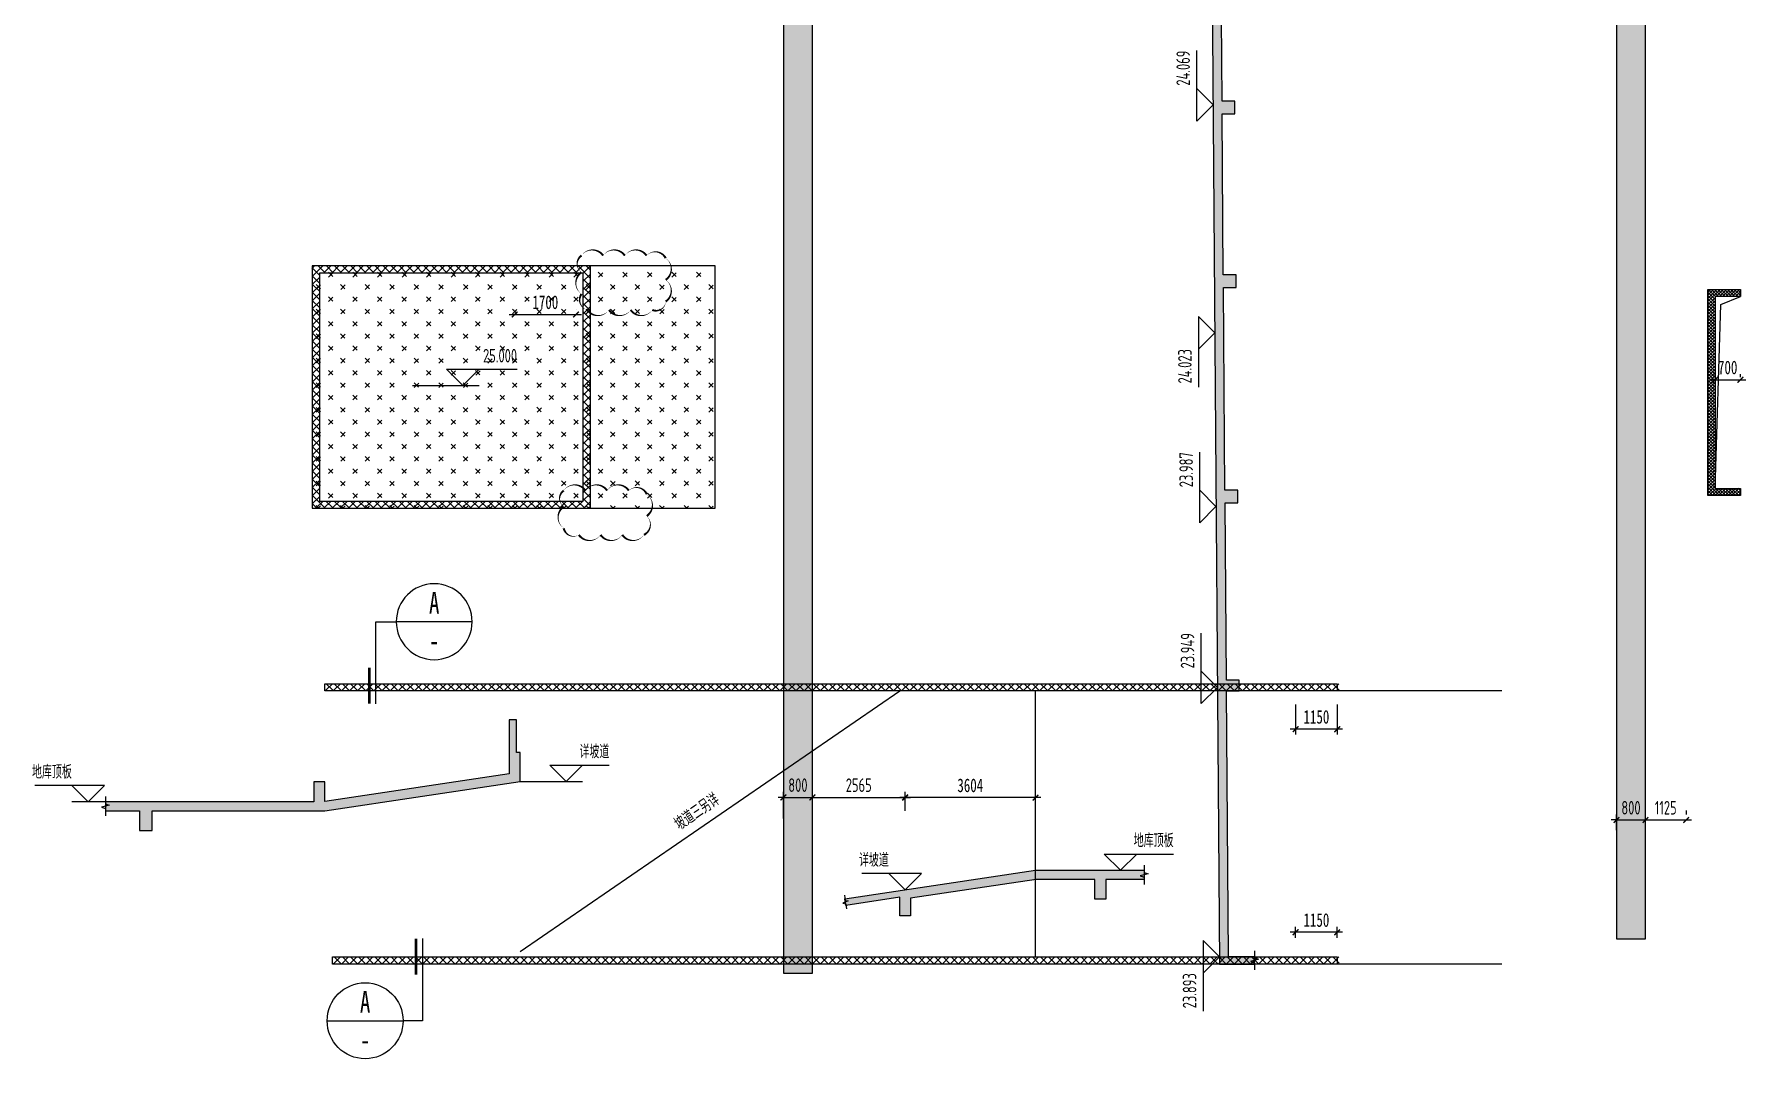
# Model space of a CAD drawing. Extents: x -302153 to 1239823, y 44204 to 1496698.
# Drawn here: x 948238 to 995574, y 789863 to 818179 of the extents above; entities that cross this region are included whole.
import ezdxf
from ezdxf.enums import TextEntityAlignment as Align

# ---------------------------------------------------------------- set-up
doc = ezdxf.new("R2010")
doc.units = 0
doc.header["$LTSCALE"] = 1500
doc.header["$MEASUREMENT"] = 0
doc.layers.get('0').update_dxf_attribs({"linetype": 'CONTINUOUS'})
doc.layers.get('Defpoints').update_dxf_attribs({"color": 2, "linetype": 'CONTINUOUS'})
doc.layers.add('HATCH', color=254, linetype='CONTINUOUS', lineweight=0)
for name, color, linetype in [('HATCH1', 181, 'CONTINUOUS'), ('S_HOLE', 201, 'CONTINUOUS'), ('S_HOLE_TEXT', 201, 'CONTINUOUS'), ('S_INDX', 11, 'CONTINUOUS'), ('S_PLAN_DIMS', 3, 'CONTINUOUS'), ('S_PLAN_THIN', 83, 'CONTINUOUS'), ('SD_DIMS', 3, 'CONTINUOUS'), ('SD_THIN', 83, 'CONTINUOUS'), ('SE_HACH', 253, 'CONTINUOUS'), ('后浇带', 7, 'CONTINUOUS')]:
    doc.layers.add(name, color=color, linetype=linetype)
doc.layers.add('校队', color=6, linetype='CONTINUOUS', plot=False)
doc.styles.add('TH-STYLE3', font='tssdeng.shx', dxfattribs={"width": 0.7, "bigfont": 'tssdchn.shx'})
doc.styles.add('TSSD_Dimension', font='', dxfattribs={"width": 0.7})
doc.styles.add('TSSD_Label', font='tssdeng.shx', dxfattribs={"width": 0.7, "bigfont": 'hztxt.shx'})
doc.styles.add('TSSD_Num', font='', dxfattribs={"width": 0.7, "bigfont": 'Hztxt.shx'})
doc.styles.get('TSSD_Dimension').set_extended_font_data('SimSun')
doc.styles.get('TSSD_Num').set_extended_font_data('SimSun')
doc.dimstyles.new('TSSD_150_150', dxfattribs={"dimtxt": 375, "dimasz": 150, "dimexe": 150, "dimexo": 375, "dimgap": 150, "dimtad": 1, "dimdec": 0, "dimzin": 0, "dimdsep": 46, "dimtxsty": 'TSSD_Dimension', "dimblk": 'ARCHTICK', "dimblk1": 'ARCHTICK', "dimblk2": 'ARCHTICK', "dimcen": 0, "dimdle": 150, "dimclrt": 7, "dimadec": 0, "dimazin": 0, "dimtfac": 1, "dimtdec": 0, "dimtix": 1, "dimtmove": 2, "dimatfit": 3, "dimfxl": 1, "dimtolj": 1, "dimtzin": 0, "dimarcsym": 0})

# ---------------------------------------------------------------- blocks, each defined once
blk = doc.blocks.new('_ArchTick')
at = {"color": 0, "const_width": 0.25}
blk.add_lwpolyline([(-0.53, -0.53), (0.53, 0.53)], dxfattribs=at)
blk = doc.blocks.new('*D17')
at = {"layer": 'Defpoints', "color": 0, "transparency": 16777216}
for p in [(983124, 800027), (984274, 800027), (983124, 798971)]:
    blk.add_point(p, dxfattribs=at)
at = {"layer": 'HATCH1', "color": 0, "lineweight": -2, "transparency": 16777216}
for p, q in [((983124, 799652), (983124, 798821)), ((984274, 799652), (984274, 798821)), ((984424, 798971), (982974, 798971))]:
    blk.add_line(p, q, dxfattribs=at)
at = {"layer": 'HATCH1', "color": 0, "lineweight": -2, "transparency": 16777216, "xscale": 150, "yscale": 150, "zscale": 150, "rotation": 180}
blk.add_blockref('_ArchTick', (983124, 798971), dxfattribs=at)
at = {"layer": 'HATCH1', "color": 0, "lineweight": -2, "transparency": 16777216, "xscale": 150, "yscale": 150, "zscale": 150}
blk.add_blockref('_ArchTick', (984274, 798971), dxfattribs=at)
at = {"layer": 'HATCH1', "color": 7, "transparency": 16777216, "insert": (983699, 799309), "char_height": 375, "attachment_point": 5, "style": 'TSSD_Dimension'}
blk.add_mtext('\\A1;1150', dxfattribs=at)
blk = doc.blocks.new('*D18')
at = {"layer": 'Defpoints', "color": 0, "transparency": 16777216}
for p in [(983124, 793357), (983124, 792827), (984274, 792827)]:
    blk.add_point(p, dxfattribs=at)
at = {"layer": 'HATCH1', "color": 0, "lineweight": -2, "transparency": 16777216}
for p, q in [((984424, 793357), (982974, 793357)), ((983124, 793202), (983124, 793507)), ((984274, 793202), (984274, 793507))]:
    blk.add_line(p, q, dxfattribs=at)
at = {"layer": 'HATCH1', "color": 0, "lineweight": -2, "transparency": 16777216, "xscale": 150, "yscale": 150, "zscale": 150, "rotation": 180}
blk.add_blockref('_ArchTick', (983124, 793357), dxfattribs=at)
at = {"layer": 'HATCH1', "color": 0, "lineweight": -2, "transparency": 16777216, "xscale": 150, "yscale": 150, "zscale": 150}
blk.add_blockref('_ArchTick', (984274, 793357), dxfattribs=at)
at = {"layer": 'HATCH1', "color": 7, "transparency": 16777216, "insert": (983699, 793694), "char_height": 375, "attachment_point": 5, "style": 'TSSD_Dimension'}
blk.add_mtext('\\A1;1150', dxfattribs=at)
blk = doc.blocks.new('*D91')
at = {"layer": 'Defpoints', "color": 0, "transparency": 16777216}
for p in [(995424, 808630), (994724, 808326), (995424, 808326)]:
    blk.add_point(p, dxfattribs=at)
at = {"layer": 'S_HOLE', "color": 0, "lineweight": -2, "transparency": 16777216}
for p, q in [((994724, 808630), (994574, 808630)), ((994724, 808701), (994724, 808780)), ((994724, 808630), (995424, 808630)), ((995424, 808701), (995424, 808780)), ((995424, 808630), (995574, 808630))]:
    blk.add_line(p, q, dxfattribs=at)
at = {"layer": 'S_HOLE', "color": 0, "lineweight": -2, "transparency": 16777216, "xscale": 150, "yscale": 150, "zscale": 150}
blk.add_blockref('_ArchTick', (994724, 808630), dxfattribs=at)
at = {"layer": 'S_HOLE', "color": 0, "lineweight": -2, "transparency": 16777216, "xscale": 150, "yscale": 150, "zscale": 150, "rotation": 180}
blk.add_blockref('_ArchTick', (995424, 808630), dxfattribs=at)
at = {"layer": 'S_HOLE', "color": 7, "transparency": 16777216, "insert": (995074, 808967), "char_height": 375, "attachment_point": 5, "style": 'TSSD_Dimension'}
blk.add_mtext('\\A1;700', dxfattribs=at)
blk = doc.blocks.new('*D113')
at = {"layer": 'Defpoints', "color": 0, "transparency": 16777216}
for p in [(963223, 810432), (961524, 810209), (963223, 810209)]:
    blk.add_point(p, dxfattribs=at)
at = {"layer": 'SD_DIMS', "color": 0, "lineweight": -2, "transparency": 16777216}
for p, q in [((961374, 810432), (963373, 810432)), ((961524, 810584), (961524, 810582)), ((963223, 810584), (963223, 810582))]:
    blk.add_line(p, q, dxfattribs=at)
at = {"layer": 'SD_DIMS', "color": 0, "lineweight": -2, "transparency": 16777216, "xscale": 150, "yscale": 150, "zscale": 150, "rotation": 180}
blk.add_blockref('_ArchTick', (961524, 810432), dxfattribs=at)
at = {"layer": 'SD_DIMS', "color": 0, "lineweight": -2, "transparency": 16777216, "xscale": 150, "yscale": 150, "zscale": 150}
blk.add_blockref('_ArchTick', (963223, 810432), dxfattribs=at)
at = {"layer": 'SD_DIMS', "color": 7, "transparency": 16777216, "insert": (962374, 810769), "char_height": 375, "attachment_point": 5, "style": 'TSSD_Dimension'}
blk.add_mtext('\\A1;1700', dxfattribs=at)
blk = doc.blocks.new('*D141')
at = {"layer": 'Defpoints', "color": 0, "transparency": 16777216}
for p in [(972324, 797080), (972324, 796338), (975928, 796338)]:
    blk.add_point(p, dxfattribs=at)
at = {"layer": 'SD_DIMS', "color": 0, "lineweight": -2, "transparency": 16777216}
for p, q in [((972324, 796713), (972324, 797230)), ((975928, 796713), (975928, 797230)), ((976078, 797080), (972174, 797080))]:
    blk.add_line(p, q, dxfattribs=at)
at = {"layer": 'SD_DIMS', "color": 0, "lineweight": -2, "transparency": 16777216, "xscale": 150, "yscale": 150, "zscale": 150, "rotation": 180}
blk.add_blockref('_ArchTick', (972324, 797080), dxfattribs=at)
at = {"layer": 'SD_DIMS', "color": 0, "lineweight": -2, "transparency": 16777216, "xscale": 150, "yscale": 150, "zscale": 150}
blk.add_blockref('_ArchTick', (975928, 797080), dxfattribs=at)
at = {"layer": 'SD_DIMS', "color": 7, "transparency": 16777216, "insert": (974126, 797417), "char_height": 375, "attachment_point": 5, "style": 'TSSD_Dimension'}
blk.add_mtext('\\A1;3604', dxfattribs=at)
blk = doc.blocks.new('ts_idx')
at = {"color": 0, "linetype": 'ByBlock', "lineweight": -2}
blk.add_line((-0.5, 0), (0.5, 0), dxfattribs=at)
blk.add_circle((0, 0), 0.5, dxfattribs=at)
at = {"color": 0, "linetype": 'ByBlock', "lineweight": -2, "style": 'TSSD_Num', "width": 0.7}
for tag, p in [('1', (0, 0.25)), ('A', (0, -0.25))]:
    blk.add_attdef(tag, text='', height=0.286, dxfattribs=at).set_placement(p, align=Align.MIDDLE_CENTER)
blk = doc.blocks.new('*D328')
at = {"layer": 'Defpoints', "color": 0, "transparency": 16777216}
for p in [(-207150, 2984), (-207150, 2793), (-208275, 2254)]:
    blk.add_point(p, dxfattribs=at)
at = {"layer": 'S_PLAN_DIMS', "color": 0, "lineweight": -2, "transparency": 16777216}
for p, q in [((-208425, 2984), (-207000, 2984)), ((-208275, 2704), (-208275, 3134)), ((-207150, 3243), (-207150, 3134))]:
    blk.add_line(p, q, dxfattribs=at)
at = {"layer": 'S_PLAN_DIMS', "color": 0, "lineweight": -2, "transparency": 16777216, "xscale": 150, "yscale": 150, "zscale": 150, "rotation": 180}
blk.add_blockref('_ArchTick', (-208275, 2984), dxfattribs=at)
at = {"layer": 'S_PLAN_DIMS', "color": 0, "lineweight": -2, "transparency": 16777216, "xscale": 150, "yscale": 150, "zscale": 150}
blk.add_blockref('_ArchTick', (-207150, 2984), dxfattribs=at)
at = {"layer": 'S_PLAN_DIMS', "color": 7, "transparency": 16777216, "insert": (-207713, 3322), "char_height": 375, "attachment_point": 5, "style": 'TH-STYLE3'}
blk.add_mtext('\\A1;1125', dxfattribs=at)
blk = doc.blocks.new('*D338')
at = {"layer": 'Defpoints', "color": 0, "transparency": 16777216}
for p in [(-231315, 3609), (-232115, 2580), (-231315, 2580)]:
    blk.add_point(p, dxfattribs=at)
at = {"layer": 'S_PLAN_DIMS', "color": 0, "lineweight": -2, "transparency": 16777216}
for p, q in [((-232115, 3609), (-232265, 3609)), ((-232115, 3030), (-232115, 3759)), ((-232115, 3609), (-231315, 3609)), ((-231315, 3030), (-231315, 3759)), ((-231315, 3609), (-231165, 3609))]:
    blk.add_line(p, q, dxfattribs=at)
at = {"layer": 'S_PLAN_DIMS', "color": 0, "lineweight": -2, "transparency": 16777216, "xscale": 150, "yscale": 150, "zscale": 150}
blk.add_blockref('_ArchTick', (-232115, 3609), dxfattribs=at)
at = {"layer": 'S_PLAN_DIMS', "color": 0, "lineweight": -2, "transparency": 16777216, "xscale": 150, "yscale": 150, "zscale": 150, "rotation": 180}
blk.add_blockref('_ArchTick', (-231315, 3609), dxfattribs=at)
at = {"layer": 'S_PLAN_DIMS', "color": 7, "transparency": 16777216, "insert": (-231715, 3947), "char_height": 375, "attachment_point": 5, "style": 'TH-STYLE3'}
blk.add_mtext('\\A1;800', dxfattribs=at)
blk = doc.blocks.new('*D339')
at = {"layer": 'Defpoints', "color": 0, "transparency": 16777216}
for p in [(-228750, 3609), (-228750, 3227), (-231315, 2580)]:
    blk.add_point(p, dxfattribs=at)
at = {"layer": 'S_PLAN_DIMS', "color": 0, "lineweight": -2, "transparency": 16777216}
for p, q in [((-231465, 3609), (-228600, 3609)), ((-231315, 3030), (-231315, 3759)), ((-228750, 3677), (-228750, 3759))]:
    blk.add_line(p, q, dxfattribs=at)
at = {"layer": 'S_PLAN_DIMS', "color": 0, "lineweight": -2, "transparency": 16777216, "xscale": 150, "yscale": 150, "zscale": 150, "rotation": 180}
blk.add_blockref('_ArchTick', (-231315, 3609), dxfattribs=at)
at = {"layer": 'S_PLAN_DIMS', "color": 0, "lineweight": -2, "transparency": 16777216, "xscale": 150, "yscale": 150, "zscale": 150}
blk.add_blockref('_ArchTick', (-228750, 3609), dxfattribs=at)
at = {"layer": 'S_PLAN_DIMS', "color": 7, "transparency": 16777216, "insert": (-230032, 3947), "char_height": 375, "attachment_point": 5, "style": 'TH-STYLE3'}
blk.add_mtext('\\A1;2565', dxfattribs=at)
blk = doc.blocks.new('*D340')
at = {"layer": 'Defpoints', "color": 0, "transparency": 16777216}
for p in [(-208275, 2984), (-209075, 2254), (-208275, 2254)]:
    blk.add_point(p, dxfattribs=at)
at = {"layer": 'S_PLAN_DIMS', "color": 0, "lineweight": -2, "transparency": 16777216}
for p, q in [((-209075, 2984), (-209225, 2984)), ((-209075, 2704), (-209075, 3134)), ((-209075, 2984), (-208275, 2984)), ((-208275, 2704), (-208275, 3134)), ((-208275, 2984), (-208125, 2984))]:
    blk.add_line(p, q, dxfattribs=at)
at = {"layer": 'S_PLAN_DIMS', "color": 0, "lineweight": -2, "transparency": 16777216, "xscale": 150, "yscale": 150, "zscale": 150}
blk.add_blockref('_ArchTick', (-209075, 2984), dxfattribs=at)
at = {"layer": 'S_PLAN_DIMS', "color": 0, "lineweight": -2, "transparency": 16777216, "xscale": 150, "yscale": 150, "zscale": 150, "rotation": 180}
blk.add_blockref('_ArchTick', (-208275, 2984), dxfattribs=at)
at = {"layer": 'S_PLAN_DIMS', "color": 7, "transparency": 16777216, "insert": (-208675, 3322), "char_height": 375, "attachment_point": 5, "style": 'TH-STYLE3'}
blk.add_mtext('\\A1;800', dxfattribs=at)
blk = doc.blocks.new('A$C1DF81372')
at = {"layer": '后浇带'}
h = blk.add_hatch(dxfattribs=at)
h.set_pattern_fill('AR-HBONE', color=8, scale=2, angle=-90)
h.set_pattern_definition([(315, (-1196913.81, -1053477.37), (287.368196, -7e-14), [609.6, -203.2]), (45, (-1196770.13, -1053621.06), (287.368196, -7e-14), [609.6, -203.2])])
h.paths.add_polyline_path([(-232114.7, 35274.4), (-232115, -1250), (-231315, -1250), (-231314.7, 35274.4)])
h = blk.add_hatch(dxfattribs=at)
h.set_pattern_fill('STARS', color=8, scale=50, angle=-90, style=0)
h.set_pattern_definition([(270, (-2448902.92, 2678203.24), (274.963, -5e-14), [158.75, -158.75]), (330, (-2448902.92, 2678203.24), (137.4815, 238.124943), [158.75, -158.75]), (30, (-2448765.44, 2678123.86), (-137.4815, 238.124943), [158.75, -158.75])])
h.paths.add_polyline_path([(-209075, 29476.2), (-209075.1, -300), (-208275.1, -300), (-208275, 29476.2)])
at = {"layer": '后浇带', "color": 8}
for points, elevation in [([(-232114.7, 35274.4), (-232115, -1250), (-231315, -1250), (-231314.7, 35274.4)], 0), ([(-209075, 29476.2), (-209075.1, -300), (-208275.1, -300), (-208275, 29476.2)], -1000)]:
    blk.add_lwpolyline(points, close=True, dxfattribs=dict(at, elevation=elevation))
at = {"layer": 'S_PLAN_DIMS'}
for base, p1, p2, picture, middle in [((-231315, 3609.3), (-232115, 2580.1), (-231315, 2580.1), '*D338', (-231715, 3946.8)), ((-228750, 3609.3), (-231315, 2580.1), (-228750, 3227.5), '*D339', (-230032.5, 3946.8)), ((-208275.1, 2984.2), (-209075.1, 2254.4), (-208275.1, 2254.4), '*D340', (-208675.1, 3321.7)), ((-207150, 2984.2), (-208275.1, 2254.4), (-207150, 2792.8), '*D328', (-207712.5, 3321.7))]:
    dim = blk.add_linear_dim(base=base, p1=p1, p2=p2, dimstyle='TSSD_150_150', dxfattribs=at)
    dim.commit()
    dim.dimension.update_dxf_attribs({"geometry": picture, "text_midpoint": middle})

msp = doc.modelspace()

# ---------------------------------------------------------------- hatches: boundary and pattern name
at = {"layer": 'HATCH'}
h = msp.add_hatch(dxfattribs=at)
h.set_pattern_fill('石膏板', color=8, scale=2000, style=0)
h.set_pattern_definition([(45, (115657.17, -60), (-339.41125, 339.41125), [169.8, -310]), (135, (115777.17, -60), (-339.41125, -339.41125), [169.8, -310])])
h.paths.add_polyline_path([(967061.274, 811776.9055), (955923.4111, 811776.9055), (955948.653, 805077.3696), (967086.516, 805077.3696)])
at = {"layer": 'HATCH1'}
h = msp.add_hatch(dxfattribs=at)
h.set_pattern_fill('HOLE_MATETIEL', color=256, scale=50, style=0)
h.set_pattern_definition([(45, (53414.43, -100), (-112.253202, 112.253202), []), (135, (53414.43, -100), (-112.253202, -112.253202), [])])
h.paths.add_polyline_path([(963623.4111, 811776.9055), (955923.4111, 811776.9055), (955923.4111, 805076.9055), (963623.4111, 805076.9055)])
h.paths.add_polyline_path([(956123.4111, 805276.9055), (956123.4111, 811576.9055), (963423.4111, 811576.9055), (963423.4111, 805276.9055)], flags=16)
h = msp.add_hatch(dxfattribs=at)
h.set_pattern_fill('HOLE_MATETIEL', color=256, scale=20, style=0)
h.set_pattern_definition([(45, (0, 0), (-44.9012806, 44.9012806), []), (135, (0, 0), (-44.9012806, -44.9012806), [])])
edge = h.paths.add_edge_path()
edge.add_line((995423.895, 811127.3712), (995423.895, 810927.3696))
edge.add_line((995423.895, 810927.3696), (994723.895, 810927.3696))
edge.add_line((994723.895, 810927.3696), (994723.895, 805627.3688))
edge.add_line((994723.895, 805627.3688), (995423.895, 805627.3704))
edge.add_line((995423.895, 805627.3704), (995423.8949, 805427.3706))
edge.add_line((995423.8949, 805427.3706), (994523.895, 805427.3686))
edge.add_line((994523.895, 805427.3686), (994523.895, 811127.3696))
edge.add_line((994523.895, 811127.3696), (995423.895, 811127.3696))
h = msp.add_hatch(dxfattribs=at)
h.set_pattern_fill('HOLE_MATETIEL', color=256, scale=50, style=0)
h.set_pattern_definition([(45, (0, 0), (-112.253202, 112.253202), []), (135, (0, 0), (-112.253202, -112.253202), [])])
edge = h.paths.add_edge_path()
edge.add_line((988823.895, 800027.3696), (956273.895, 800027.3696))
edge.add_line((956273.895, 800027.3696), (956273.895, 800227.3696))
edge.add_line((956273.895, 800227.3696), (984323.895, 800227.3696))
edge.add_line((984323.895, 800227.3696), (984323.895, 800027.3696))
for points in [[(956273.9025, 796969.2421), (956273.9025, 797517.3762), (955973.9025, 797517.3762), (955973.9025, 796967.4147), (950204.3568, 796966.4057), (950204.3568, 796716.4826), (951148.895, 796716.4826), (951148.895, 796167.3464), (951498.895, 796167.3464), (951498.895, 796717.3762), (955973.8993, 796717.3762), (956273.8993, 796717.3762), (961673.895, 797526.4441), (961673.895, 798326.1797), (961573.895, 798326.1797), (961573.895, 799228.4441), (961373.9151, 799228.4441), (961373.895, 797734.7589)], [(978932.4507, 794820.9498), (977873.8912, 794820.9498), (977873.8912, 794270.9498), (977573.8912, 794270.9498), (977573.8912, 794820.9498), (975946.2644, 794820.9498), (972473.8912, 794300.0939), (972473.8912, 793808.3907), (972173.8912, 793808.3907), (972173.8912, 794325.877), (970686.548, 794102.7755), (970659.8467, 794280.784), (975927.6187, 795070.9498), (977573.8912, 795070.9498), (977873.8912, 795070.9498), (978932.4507, 795070.9498)]]:
    msp.add_hatch(color=256, dxfattribs=at).paths.add_polyline_path(points)
h = msp.add_hatch(dxfattribs=at)
h.set_pattern_fill('HOLE_MATETIEL', color=256, scale=50, style=0)
h.set_pattern_definition([(45, (3e-07, -7550), (-112.253202, 112.253202), []), (135, (3e-07, -7550), (-112.253202, -112.253202), [])])
edge = h.paths.add_edge_path()
edge.add_line((988823.895, 792477.3696), (956486.5579, 792477.3696))
edge.add_line((956486.5579, 792477.3696), (956486.5579, 792677.3696))
edge.add_line((956486.5579, 792677.3696), (984323.895, 792677.3696))
edge.add_line((984323.895, 792677.3696), (984323.895, 792477.3696))
at = {"layer": 'SD_THIN'}
h = msp.add_hatch(dxfattribs=at)
h.set_pattern_fill('ARMORED', color=256, scale=20, style=0)
h.set_pattern_definition([(50, (516.96, 0), (143.452037, -12.550427), [15, -165]), (355, (516.96, 0), (-27.750267, 150.438427), [12, -132]), (100.4514, (528.92, -1.05), (115.701876, 137.887908), [12.748038, -140.228422]), (46.1842, (516.96, 40), (213.44821, -33.103803), [22.5, -247.5]), (96.6356, (534.75, 37.24), (186.93254, 194.823574), [19.122058, -210.3426]), (351.1842, (516.96, 40), (186.93239, 194.82372), [18, -198]), (21, (536.96, 30), (119.38141, -80.523778), [15, -165]), (326, (536.96, 30), (48.663066, 145.030009), [12, -132]), (71.4514, (546.91, 23.29), (168.044526, 64.5061), [12.748038, -140.228422]), (37.5, (516.965, 0), (2.431971, 66.5787708), [0, -130.4, 0, -134, 0, -132.5]), (7.5, (516.965, 0), (52.6139075, 78.8823424), [0, -76.4, 0, -127.4, 0, -50.5]), (327.5, (472.365, 0), (106.7644872, -4.5109743), [0, -50, 0, -156, 0, -207]), (317.5, (452.365, 0), (116.637234, 20.0209965), [0, -65, 0, -103.6, 0, -147]), (45, (516.96, 0), (-70.710678, 70.710678), [])])
h.paths.add_polyline_path([(980955.2315, 834127.3696), (981008.8009, 834127.3696), (981008.8009, 834427.3696), (979538.8009, 834427.3696), (979538.8009, 834860.5163), (979358.8009, 834860.5163), (979358.8009, 834127.3696), (980705.2244, 834127.3696), (981017.4209, 792477.3696), (981983.5788, 792477.3696), (981983.5788, 792677.3696), (981265.9288, 792677.3696), (981210.8353, 800027.3696), (981558.5796, 800027.3696), (981558.5796, 800327.3696), (981208.5866, 800327.3696), (981171.8576, 805227.3696), (981521.8506, 805227.3696), (981521.8506, 805577.3696), (981169.2341, 805577.3696), (981127.2581, 811177.3696), (981477.2511, 811177.3696), (981477.2511, 811527.3696), (981124.6346, 811527.3696), (981091.2787, 815977.3696), (981441.2717, 815977.3696), (981441.2717, 816327.3696), (981088.6552, 816327.3696), (981053.8001, 820977.3696), (981403.7931, 820977.3696), (981403.7931, 821277.3696), (981051.5514, 821277.3696), (981009.5754, 826877.3696), (981359.5684, 826877.3696), (981359.5684, 827177.3696), (981007.3267, 827177.3696), (980970.2231, 832127.3379), (981217.9674, 832127.3379), (981217.9674, 832427.3379), (980967.9744, 832427.3379)])

# ---------------------------------------------------------------- linework, layer by layer
at = {"layer": 'HATCH1'}
for p, q in [((975927.6187, 792677.3696), (975927.6187, 800027.3696)), ((962947.289, 797526.4441), (962497.289, 797976.4441)), ((962497.289, 797976.4441), (963397.289, 797976.4441)), ((962947.289, 797526.4441), (963397.289, 797976.4441)), ((963397.289, 797976.4441), (964143.4504, 797976.4441)), ((949279.1696, 797416.4057), (948258.1066, 797416.4057)), ((949729.1696, 796966.4057), (949279.1696, 797416.4057)), ((950179.1696, 797416.4057), (949279.1696, 797416.4057)), ((949729.1696, 796966.4057), (950179.1696, 797416.4057)), ((961673.895, 797526.4441), (963397.289, 797526.4441)), ((950204.3568, 796966.4057), (949279.1696, 796966.4057)), ((978278.047, 795070.9498, 0), (977828.047, 795520.9498, 0)), ((977828.047, 795520.9498, 0), (978728.047, 795520.9498, 0)), ((978278.047, 795070.9498, 0), (978728.047, 795520.9498, 0)), ((978728.047, 795520.9498, 0), (979749.11, 795520.9498, 0)), ((971873.895, 794979.3914), (971127.7336, 794979.3914)), ((972323.895, 794529.3914), (971873.895, 794979.3914)), ((972773.895, 794979.3914), (971873.895, 794979.3914)), ((972323.895, 794529.3914), (972773.895, 794979.3914))]:
    msp.add_line(p, q, dxfattribs=at)
for points in [[(963623.4111, 811776.9055), (955923.4111, 811776.9055), (955923.4111, 805076.9055), (963623.4111, 805076.9055)], [(963423.4111, 811576.9055), (956123.4111, 811576.9055), (956123.4111, 805276.9055), (963423.4111, 805276.9055)], [(956273.9025, 796969.2421), (956273.9025, 797517.3762), (955973.9025, 797517.3762), (955973.9025, 796967.4147), (950204.3568, 796966.4057), (950204.3568, 796716.4826), (951148.895, 796716.4826), (951148.895, 796167.3464), (951498.895, 796167.3464), (951498.895, 796717.3762), (955973.8993, 796717.3762), (955973.8993, 796717.3762), (956273.8993, 796717.3762), (956273.8993, 796717.3762), (956273.8993, 796717.3762), (961673.895, 797526.4441), (961673.895, 798326.1797), (961573.895, 798326.1797), (961573.895, 799228.4441), (961373.9151, 799228.4441), (961373.895, 797734.7589), (956273.9025, 796969.2421), (956273.9025, 796969.2421)]]:
    msp.add_lwpolyline(points, close=True, dxfattribs=at)
at = {"layer": 'HATCH1', "elevation": 0}
for points in [[(995423.895, 811127.3712), (995423.895, 810927.3696), (994723.895, 810927.3696), (994723.895, 805627.3688), (995423.895, 805627.3704), (995423.8949, 805427.3706), (994523.895, 805427.3686), (994523.895, 811127.3696), (995423.895, 811127.3696)], [(978932.4507, 794820.9498), (977873.8912, 794820.9498), (977873.8912, 794270.9498), (977573.8912, 794270.9498), (977573.8912, 794820.9498), (975946.2644, 794820.9498), (972473.8912, 794300.0939), (972473.8912, 793808.3907), (972173.8912, 793808.3907), (972173.8912, 794325.877), (970686.548, 794102.7755), (970659.8467, 794280.784), (975927.6187, 795070.9498), (977573.8912, 795070.9498), (977573.8912, 795070.9498), (977873.8912, 795070.9498), (977873.8912, 795070.9498), (978932.4507, 795070.9498), (978932.4507, 794820.9498)]]:
    msp.add_lwpolyline(points, dxfattribs=at)
at = {"layer": 'HATCH1'}
for points in [[(988823.895, 800027.3696), (956273.895, 800027.3696), (956273.895, 800227.3696), (984273.895, 800227.3696), (984273.895, 800027.3696)], [(950204.3568, 797106.3626), (950204.3568, 796906.4241), (950314.323, 796871.4349), (950094.3907, 796811.4534), (950204.3568, 796776.4641), (950204.3568, 796576.5257)], [(978932.4507, 795210.9498), (978932.4507, 795010.9498), (979042.4507, 794975.9498), (978822.4507, 794915.9498), (978932.4507, 794880.9498), (978932.4507, 794680.9498)], [(970644.894, 794380.4688), (970666.255, 794238.062), (970748.317, 794224.8894), (970598.0777, 794158.6702), (970680.1397, 794145.4976), (970701.5007, 794003.0907)], [(988823.895, 792477.3696), (956486.5579, 792477.3696), (956486.5579, 792677.3696), (984273.895, 792677.3696), (984273.895, 792477.3696)]]:
    msp.add_lwpolyline(points, dxfattribs=at)
at = {"layer": 'S_HOLE', "elevation": 0}
msp.add_lwpolyline([(994723.895, 805627.3696), (994885.0755, 810711.2836), (995423.895, 810927.3696)], dxfattribs=at)
at = {"layer": 'S_INDX'}
for p, q in [((957683.2829, 799672.6648), (957683.2829, 801942.133)), ((957683.2829, 801942.133), (958250.1234, 801942.133)), ((958978.2683, 793182.0744), (958978.2683, 790912.6062)), ((958978.2683, 790912.6062), (958439.4635, 790912.6062))]:
    msp.add_line(p, q, dxfattribs=at)
at = {"layer": 'S_INDX', "const_width": 75}
for points in [[(957503.2829, 799672.6648), (957503.2829, 800671.4137)], [(958798.2683, 793182.0744), (958798.2683, 792183.3255)]]:
    msp.add_lwpolyline(points, dxfattribs=at)
at = {"layer": 'S_PLAN_THIN'}
msp.add_line((961673.895, 792827.3696), (972173.895, 800027.3696), dxfattribs=at)
at = {"layer": 'SD_THIN', "color": 2}
for p, q in [((980389.3977, 816677.3696), (980389.3977, 817727.3696)), ((980839.3977, 816227.3696), (980389.3977, 816677.3696)), ((980389.3977, 815777.3696), (980389.3977, 816677.3696)), ((980839.3977, 816227.3696), (980389.3977, 815777.3696)), ((980886.6207, 809927.3696), (980436.6207, 810377.3696)), ((980436.6207, 810377.3696), (980436.6207, 809477.3696)), ((980886.6207, 809927.3696), (980436.6207, 809477.3696)), ((980436.6207, 809477.3696), (980436.6207, 808427.3696)), ((980471.8506, 805577.3696), (980471.8506, 806627.3696)), ((980921.8506, 805127.3696), (980471.8506, 805577.3696)), ((980471.8506, 804677.3696), (980471.8506, 805577.3696)), ((980921.8506, 805127.3696), (980471.8506, 804677.3696)), ((980510.0787, 800577.3696), (980510.0787, 801627.3696)), ((980960.0787, 800127.3696), (980510.0787, 800577.3696)), ((980510.0787, 799677.3696), (980510.0787, 800577.3696)), ((980960.0787, 800127.3696), (980510.0787, 799677.3696)), ((981015.9218, 792677.3696), (980565.9218, 793127.3696)), ((980565.9218, 793127.3696), (980565.9218, 792227.3696)), ((981015.9218, 792677.3696), (980565.9218, 792227.3696)), ((980565.9218, 792227.3696), (980565.9218, 791177.3696))]:
    msp.add_line(p, q, dxfattribs=at)
at = {"layer": 'SD_THIN', "color": 1}
for p, q in [((960091.8556, 808469.7329), (959641.8556, 808919.7329)), ((959641.8556, 808919.7329), (960541.8556, 808919.7329)), ((960091.8556, 808469.7329), (960541.8556, 808919.7329)), ((960541.8556, 808919.7329), (961591.8556, 808919.7329)), ((958697.9206, 808469.7329), (960541.8556, 808469.7329))]:
    msp.add_line(p, q, dxfattribs=at)
at = {"layer": 'SD_THIN'}
for points in [[(980705.2244, 834127.3696), (981017.4209, 792477.3696), (981983.5788, 792477.3696), (981983.5788, 792677.3696), (981265.9288, 792677.3696), (981210.8353, 800027.3696), (981558.5796, 800027.3696), (981558.5796, 800327.3696), (981208.5866, 800327.3696), (981171.8576, 805227.3696), (981521.8506, 805227.3696), (981521.8506, 805577.3696), (981169.2341, 805577.3696), (981127.2581, 811177.3696), (981477.2511, 811177.3696), (981477.2511, 811527.3696), (981124.6346, 811527.3696), (981091.2787, 815977.3696), (981441.2717, 815977.3696), (981441.2717, 816327.3696), (981088.6552, 816327.3696), (981053.8001, 820977.3696)], [(981983.5788, 792849.35), (981983.5788, 792648.2638), (982094.1762, 792613.0738), (981872.9814, 792552.7479), (981983.5788, 792517.5578), (981983.5788, 792316.4717)]]:
    msp.add_lwpolyline(points, dxfattribs=at)
at = {"layer": 'SE_HACH', "color": 8}
msp.add_lwpolyline([(967073.774, 811776.9055), (955923.4111, 811776.9055), (955923.653, 805077.3696), (967074.016, 805077.3696)], close=True, dxfattribs=at)
at = {"layer": '校队', "color": 6}
for points in [[(963373.283, 812061.2481, 0, 60, -0.52056705), (963973.283, 812061.2481, 0, 60, -0.52056705), (964573.283, 812061.2481, 0, 60, -0.52056705), (965173.283, 812061.2481, 0, 60, -0.52056705), (965701.7607, 811989.7259, 0, 60, -0.52056705), (965701.7607, 811389.7259, 0, 60, -0.52056705), (965701.7607, 810789.7259, 0, 60, -0.52056705), (965332.9631, 810558.5236, 0, 60, -0.52056705), (964732.9631, 810558.5236, 0, 60, -0.52056705), (964132.9631, 810558.5236, 0, 60, -0.52056705), (963532.9631, 810558.5236, 0, 60, -0.52056705), (963373.283, 810998.8435, 0, 60, -0.52056705), (963373.283, 811598.8435, 0, 60, -0.52056705)], [(962882.7646, 805567.4146, 0, 60, -0.52056705), (963482.7646, 805567.4146, 0, 60, -0.52056705), (964082.7646, 805567.4146, 0, 60, -0.52056705), (964682.7646, 805567.4146, 0, 60, -0.52056705), (965178.8248, 805463.4748, 0, 60, -0.52056705), (965178.8248, 804863.4748, 0, 60, -0.52056705), (965100.451, 804341.8486, 0, 60, -0.52056705), (964500.451, 804341.8486, 0, 60, -0.52056705), (963900.451, 804341.8486, 0, 60, -0.52056705), (963300.451, 804341.8486, 0, 60, -0.52056705), (962882.7646, 804524.1621, 0, 60, -0.52056705), (962882.7646, 805124.1621, 0, 60, -0.52056705)]]:
    msp.add_lwpolyline(points, format="xyseb", close=True, dxfattribs=at)

# ---------------------------------------------------------------- block references
at = {"layer": 'S_HOLE_TEXT'}
msp.add_blockref('A$C1DF81372', (1201073.895, 793477.3719), dxfattribs=at)
at = {"layer": 'S_INDX'}
ref = msp.add_blockref('ts_idx', (959300.1234, 801942.133), dxfattribs=dict(at, xscale=-2100, yscale=2100, zscale=2100))
ref.add_attrib('1', 'A', dxfattribs={"layer": 'SD_THIN', "height": 600, "style": 'TSSD_Num', "width": 0.7}).set_placement((959300.1234, 802467.133), align=Align.MIDDLE_CENTER)
ref.add_attrib('10', '-', dxfattribs={"layer": 'SD_THIN', "height": 600, "style": 'TSSD_Num', "width": 0.7}).set_placement((959300.1234, 801417.133), align=Align.MIDDLE_CENTER)
ref = msp.add_blockref('ts_idx', (957389.4635, 790912.6062), dxfattribs=dict(at, xscale=2100, yscale=2100, zscale=2100))
ref.add_attrib('1', 'A', dxfattribs={"layer": 'SD_THIN', "height": 600, "style": 'TSSD_Num', "width": 0.7}).set_placement((957389.4635, 791437.6062), align=Align.MIDDLE_CENTER)
ref.add_attrib('10', '-', dxfattribs={"layer": 'SD_THIN', "height": 600, "style": 'TSSD_Num', "width": 0.7}).set_placement((957389.4635, 790387.6062), align=Align.MIDDLE_CENTER)

# ---------------------------------------------------------------- texts
at = {"layer": 'HATCH1', "style": 'TSSD_Label', "width": 0.7}
for s, p in [('详坡道', (964143.4504, 798051.4441)), ('地库顶板', (949279.1696, 797491.4057)), ('地库顶板', (979749.11, 795595.9498, 0)), ('详坡道', (971873.895, 795054.3914))]:
    msp.add_text(s, height=375, dxfattribs=at).set_placement(p, align=Align.BOTTOM_RIGHT)
at = {"layer": 'S_PLAN_THIN', "style": 'TSSD_Label', "width": 0.7}
msp.add_text('坡道三另详', height=375, rotation=34.4389893, dxfattribs=at).set_placement((967301.256, 796837.6964), align=Align.BOTTOM_RIGHT)
at = {"layer": 'SD_THIN', "color": 2, "style": 'TSSD_Label', "width": 0.7}
for s, p in [('24.069', (980314.3977, 817727.3696)), ('24.023', (980361.6207, 809477.3696)), ('23.987', (980396.8506, 806627.3696)), ('23.949', (980435.0787, 801627.3696)), ('23.893', (980490.9218, 792227.3696))]:
    msp.add_text(s, height=375, rotation=90, dxfattribs=at).set_placement(p, align=Align.BOTTOM_RIGHT)
at = {"layer": 'SD_THIN', "color": 1, "style": 'TSSD_Label', "width": 0.7}
msp.add_text('25.000', height=375, dxfattribs=at).set_placement((961591.8556, 808994.7329), align=Align.BOTTOM_RIGHT)

# ---------------------------------------------------------------- dimensions: what is measured, and where the dimension line sits
at = {"layer": 'HATCH1'}
for base, p1, p2, picture, middle in [((983123.895, 798971.2529), (984273.895, 800027.3696), (983123.895, 800027.3696), '*D17', (983698.895, 799308.7529)), ((983123.895, 793356.8454), (984273.895, 792827.3696), (983123.895, 792827.3696), '*D18', (983698.895, 793694.3454))]:
    dim = msp.add_linear_dim(base=base, p1=p1, p2=p2, dimstyle='TSSD_150_150', dxfattribs=at)
    dim.commit()
    dim.dimension.update_dxf_attribs({"geometry": picture, "text_midpoint": middle})
at = {"layer": 'S_HOLE'}
dim = msp.add_linear_dim(base=(995423.895, 808629.8304), p1=(994723.895, 808325.8087), p2=(995423.895, 808325.8087), dimstyle='TSSD_150_150', dxfattribs=at)
dim.commit()
dim.dimension.update_dxf_attribs({"geometry": '*D91', "text_midpoint": (995073.895, 808967.3304)})
at = {"layer": 'SD_DIMS'}
for base, p1, p2, picture, middle in [((963223.4111, 810431.7119), (961523.895, 810209.3586), (963223.4111, 810209.3586), '*D113', (962373.653, 810769.2119)), ((972323.895, 797079.8444), (975927.6187, 796337.8971), (972323.895, 796337.8971), '*D141', (974125.7568, 797417.3444))]:
    dim = msp.add_linear_dim(base=base, p1=p1, p2=p2, dimstyle='TSSD_150_150', dxfattribs=at)
    dim.commit()
    dim.dimension.update_dxf_attribs({"geometry": picture, "text_midpoint": middle})

doc.saveas('drawing.dxf')
